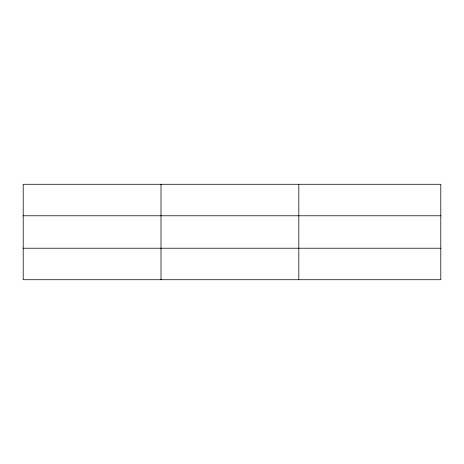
<?xml version="1.0" encoding="UTF-8"?>
<svg xmlns="http://www.w3.org/2000/svg" width="464" height="464" viewBox="0 0 464 464"><rect width="100%" height="100%" fill="white"/><g stroke="black" fill="none" stroke-linecap="round" stroke-linejoin="round"><path stroke-width="0.7" d="M161.008 184.278L161.008 279.722M298.816 184.278L298.816 279.722M440.8 248.223L440.8 279.722L23.2 279.722L23.2 184.278L440.8 184.278L440.8 248.223L23.2 248.223M23.2 215.777L440.8 215.777"/></g></svg>
